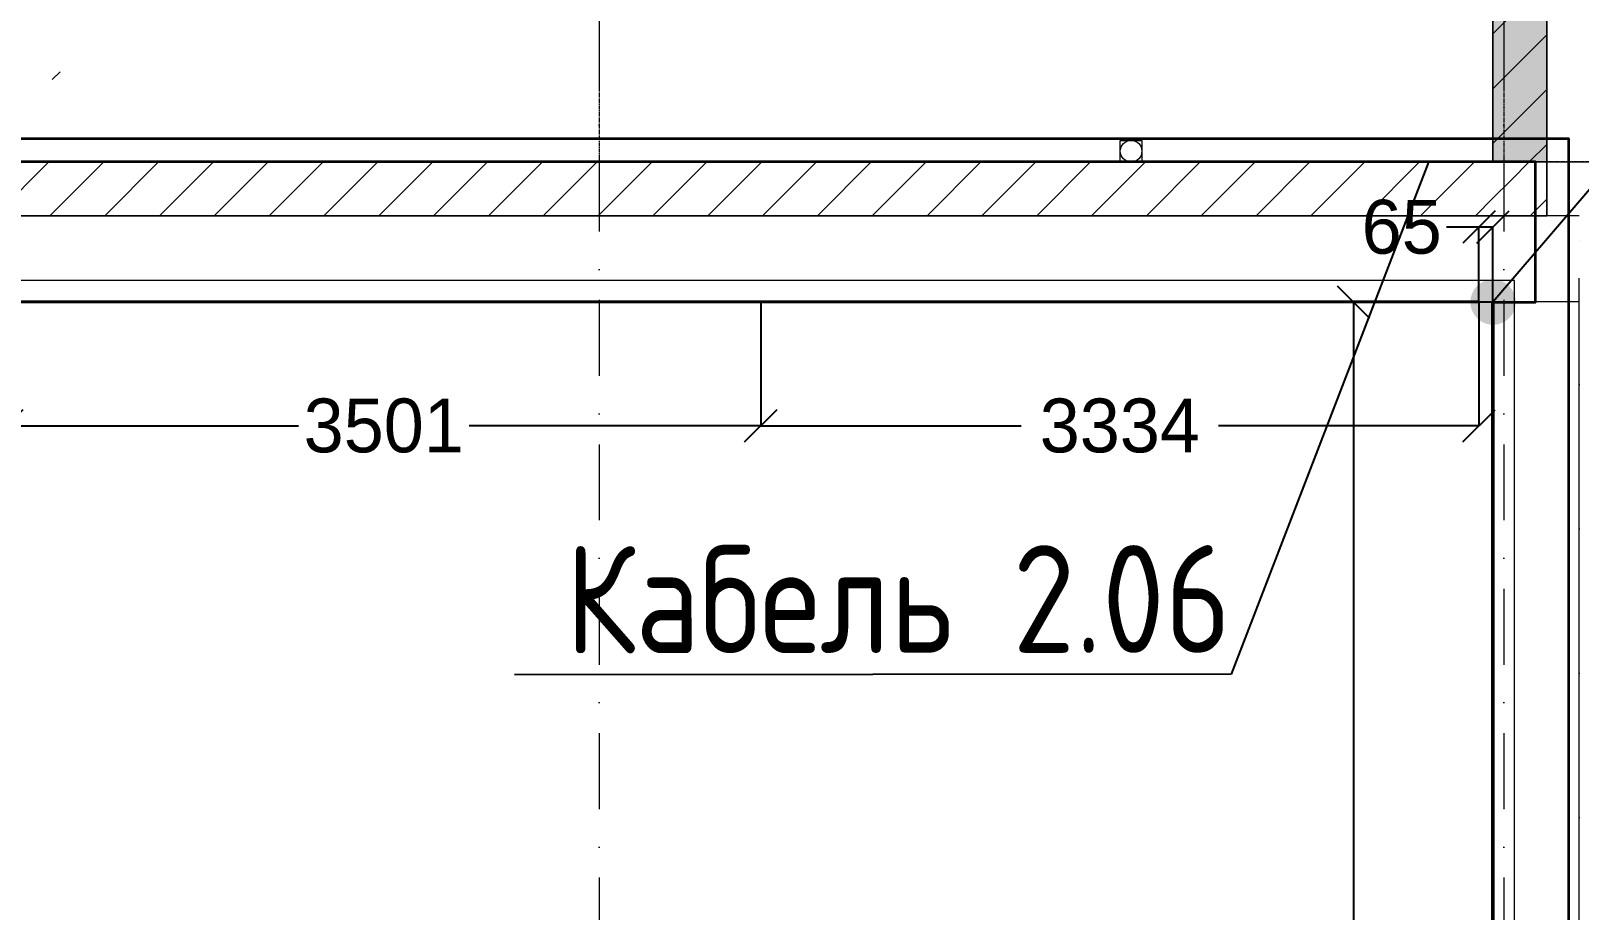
# Model space of a CAD drawing. Header units: millimetres. Extents: x 1499747 to 4230374, y -28481 to 441852.
# Drawn here: x 4025904 to 4033091, y 244928 to 249011 of the extents above; entities that cross this region are included whole.
import ezdxf
from ezdxf import colors
from ezdxf.entities.mleader import LeaderData, LeaderLine
from ezdxf.math import Vec2, Vec3
from ezdxf.xclip import XClip

# ---------------------------------------------------------------- set-up
doc = ezdxf.new("R2010")
doc.units = ezdxf.units.MM
doc.header["$MEASUREMENT"] = 0
doc.header["$XCLIPFRAME"] = 0
for name, pattern in [('CENTER2', [28.575, 19.05, -3.175, 3.175, -3.175]), ('Dot & Dashed', [670.277762, 352.777767, -176.388884, 0, -141.111112]), ('Штрихпунктирная', [670.277762, 352.777767, -176.388884, 0, -141.111112])]:
    doc.linetypes.add(name, pattern=pattern)
doc.layers.add('0_ANNOT_Dimensions', color=7, linetype='Continuous')
doc.layers.add('Чертеж и Рисунок', color=7, linetype='Continuous')
for name, color, linetype, lineweight in [('13 этаж_25_АР 06.03 custom_70_13 этаж_17_Конструктив - Стены Ненесущие Газоблок_Ном._пера__60_Ном._пера__83', 83, 'Continuous', 18), ('13 этаж_25_АР 06.03 custom_70__8 hatch_Ном._пера__8_Ном._пера__8', 8, 'Continuous', 18), ('13 этаж_25_АР 06.03 custom_70__Оси_Ном._пера__8_Ном._пера__8', 8, 'Continuous', 18), ('13 этаж_25_АР 06.03 custom_70_парапет 2_Ном._пера__8_Ном._пера__8', 8, 'Continuous', 18), ('13 этаж_25_АР 06.03 custom_70_Подложк_Ном._пера__1_Ном._пера__1', 1, 'Continuous', 18), ('13 этаж_25_АР 06.03 custom_70_Подложк_Ном._пера__8_Ном._пера__8', 8, 'Continuous', 18), ('13 этаж_25_Конструктив - Перекрытия_Ном._пера__1_Ном._пера__7', 7, 'Continuous', 18), ('13 этаж_25_Конструктив - Стены Ненесущие Газоблок_Ном._пера__169_Ном._пера__83', 83, 'Continuous', 18), ('13 этаж_25_Конструктив - Стены Ненесущие Газоблок_Ном._пера__47_Ном._пера__7', 7, 'Continuous', 18), ('13 этаж_25_Парапет_Ном._пера__20_Ном._пера__1', 1, 'Continuous', 18), ('13 этаж_25_Ребра Навес_Ном._пера__10_Ном._пера__134', 134, 'Continuous', 18), ('13 этаж_25_Ребра Навес_Ном._пера__1_Ном._пера__7', 7, 'Continuous', 18), ('13 этаж_25_Элемент Модели - Оси_Ном._пера__2_Ном._пера__8', 8, 'Continuous', 18), ('FTP Cable', 130, 'Continuous', 30), ('Кабель 2x4mm', 200, 'Continuous', 30), ('Кабель 2х6 mm', 150, 'Continuous', 30), ('ТП', 250, 'Continuous', 30)]:
    doc.layers.add(name, color=color, linetype=linetype, lineweight=lineweight)
doc.styles.add('ISOCPEUR_4', font='isocpeur.ttf', dxfattribs={"width": 0.85, "height": 250})
doc.dimstyles.get("Standard").update_dxf_attribs({"dimtxt": 0.18, "dimasz": 0.18, "dimexe": 0.18, "dimexo": 0.0625, "dimgap": 0.09, "dimtad": 0, "dimtih": 1, "dimtoh": 1, "dimdec": 4, "dimzin": 0, "dimdsep": 46, "dimtxsty": 'Standard', "dimcen": 0.09, "dimadec": 0, "dimazin": 0, "dimtfac": 1, "dimtdec": 4, "dimtofl": 0, "dimtmove": 0, "dimatfit": 3, "dimfxl": 1, "dimtolj": 1, "dimtzin": 0, "dimarcsym": 0})
pattern_1 = [(45, (1162404.69, 34264.05), (-127.2792, 127.2792), [])]

# ---------------------------------------------------------------- blocks, each defined once
blk = doc.blocks.new('Чертеж_4_25', base_point=(1186000, 29700))
at = {"layer": '13 этаж_25_АР 06.03 custom_70_13 этаж_17_Конструктив - Стены Ненесущие Газоблок_Ном._пера__60_Ном._пера__83', "linetype": 'Continuous'}
h = blk.add_hatch(dxfattribs=at)
h.set_pattern_fill('БЛОКИ_БЕТОННЫЕ_ЭФФЕКТИВН_28', color=256, style=0, pattern_type=2)
h.set_pattern_definition([(45, (1174216.5, 34732.52), (-127.2792, 127.2792), [])])
h.paths.add_polyline_path([(1192966.3, 30582.5), (1192766.3, 30582.5), (1192766.3, 30382.5)])
at = {"layer": '13 этаж_25_АР 06.03 custom_70__8 hatch_Ном._пера__8_Ном._пера__8', "linetype": 'Continuous', "true_color": 0xc7c8ca}
h = blk.add_hatch(dxfattribs=at)
h.set_pattern_fill('ANSI36_0046_0019', color=9, style=0, pattern_type=2)
h.set_pattern_definition([(45, (1023281.01, -133771.585), (42.09495, 154.348152), [198.4375, -39.6875, 0, -39.6875])])
h.paths.add_polyline_path([(1199454.5, 30164.1), (1199704.7, 30164.1), (1199704.7, 45914.1), (1199454.5, 45914.1)])
at = {"layer": '13 этаж_25_Конструктив - Стены Ненесущие Газоблок_Ном._пера__169_Ном._пера__83', "linetype": 'Continuous', "true_color": 0xc7c8ca}
h = blk.add_hatch(dxfattribs=at)
h.set_pattern_fill('БЛОКИ_БЕТОННЫЕ_ЭФФЕКТИВН_72', color=9, style=0, pattern_type=2)
h.set_pattern_definition(pattern_1)
h.paths.add_polyline_path([(1199704.5, 30164), (1199704.5, 45964.1), (1199454.5, 45964.1), (1199454.5, 30164)])
h = blk.add_hatch(dxfattribs=at)
h.set_pattern_fill('БЛОКИ_БЕТОННЫЕ_ЭФФЕКТИВН_72', color=9, style=0, pattern_type=2)
h.set_pattern_definition(pattern_1)
h.paths.add_polyline_path([(1181204.5, 29914), (1199454.5, 29914), (1199454.5, 30164), (1181204.5, 30164)])
h = blk.add_hatch(dxfattribs=at)
h.set_pattern_fill('БЛОКИ_БЕТОННЫЕ_ЭФФЕКТИВН_72', color=9, style=0, pattern_type=2)
h.set_pattern_definition(pattern_1)
h.paths.add_polyline_path([(1199704.5, 30164), (1199454.5, 30164), (1199704.5, 29914)])
h = blk.add_hatch(dxfattribs=at)
h.set_pattern_fill('БЛОКИ_БЕТОННЫЕ_ЭФФЕКТИВН_72', color=9, style=0, pattern_type=2)
h.set_pattern_definition(pattern_1)
h.paths.add_polyline_path([(1199454.5, 30164), (1199454.5, 29914), (1199704.5, 29914)])
at = {"layer": '13 этаж_25_АР 06.03 custom_70__Оси_Ном._пера__8_Ном._пера__8', "color": 9, "linetype": 'CENTER2', "true_color": 0xc7c8ca}
for p, q in [((1195304.7, 45914.1), (1195304.7, 30164.1)), ((1199504.7, 45914.1), (1199504.7, 30164.1)), ((1200104.8, 30164.1), (1181204.7, 30164.1))]:
    blk.add_line(p, q, dxfattribs=at)
at = {"layer": '13 этаж_25_АР 06.03 custom_70_парапет 2_Ном._пера__8_Ном._пера__8', "color": 9, "linetype": 'Continuous', "true_color": 0xc7c8ca, "flags": 128}
for points in [[(1199704.5, 30164.1), (1181204.7, 30164.1), (1181204.7, 32314.1), (1169819.7, 32314.1), (1169819.7, 47114.1), (1181154.7, 47114.1), (1181154.7, 46214.1)], [(1199704.5, 30164.1), (1199454.5, 30164.1), (1199454.5, 45914.1)], [(1199704.7, 45914.1), (1199704.7, 30564.1), (1199704.4, 30564.1)], [(1199704.4, 30564), (1199704.6, 30564), (1199704.5, 30164.1)]]:
    blk.add_lwpolyline(points, dxfattribs=at)
at = {"layer": '13 этаж_25_АР 06.03 custom_70_Подложк_Ном._пера__1_Ном._пера__1', "color": 9, "linetype": 'Continuous', "true_color": 0xc7c8ca}
blk.add_circle((1197774.5, 30214.1), 50, dxfattribs=at)
at = {"layer": '13 этаж_25_АР 06.03 custom_70_Подложк_Ном._пера__8_Ном._пера__8', "color": 9, "linetype": 'Continuous', "true_color": 0xc7c8ca, "flags": 128}
for points in [[(1197724.5, 30164.1), (1197724.5, 30264.1), (1197824.5, 30264.1), (1197824.5, 30164.1)], [(1197824.5, 30164.1), (1197724.5, 30164.1)]]:
    blk.add_lwpolyline(points, dxfattribs=at)
at = {"layer": '13 этаж_25_Конструктив - Перекрытия_Ном._пера__1_Ном._пера__7', "linetype": 'Continuous', "flags": 128}
blk.add_lwpolyline([(1169569.7, 32064.1), (1169569.7, 47364.1), (1181404.7, 47364.1), (1181404.7, 46214.1), (1199704.5, 46214.1), (1199704.5, 29914), (1190354.6, 29914), (1180954.5, 29914), (1180954.5, 32064.1)], close=True, dxfattribs=at)
at = {"layer": '13 этаж_25_Конструктив - Стены Ненесущие Газоблок_Ном._пера__47_Ном._пера__7', "color": 9, "linetype": 'Continuous', "true_color": 0xc7c8ca, "flags": 128}
for points in [[(1199454.5, 45964.1), (1199454.5, 30164)], [(1199704.5, 30164), (1199704.5, 45964.1)], [(1199454.5, 30164), (1181204.5, 30164)], [(1199704.5, 29914), (1199704.5, 30164)], [(1180954.5, 29914), (1199704.5, 29914)]]:
    blk.add_lwpolyline(points, dxfattribs=at)
at = {"layer": '13 этаж_25_Парапет_Ном._пера__20_Ном._пера__1', "color": 9, "linetype": 'Continuous', "true_color": 0xc7c8ca}
for p, q in [((1199854.4, 29914), (1180954.5, 29914)), ((1199454.4, 29514), (1180554.5, 29514)), ((1199454.4, 15464.1), (1199454.4, 29514))]:
    blk.add_line(p, q, dxfattribs=at)
at = {"layer": '13 этаж_25_Парапет_Ном._пера__20_Ном._пера__1', "color": 9, "linetype": 'Dot & Dashed', "true_color": 0xc7c8ca}
blk.add_line((1199854.4, 29914), (1180954.5, 29914), dxfattribs=at)
at = {"layer": '13 этаж_25_Ребра Навес_Ном._пера__10_Ном._пера__134', "color": 9, "linetype": 'Dot & Dashed', "true_color": 0xc7c8ca}
for p, q in [((1199854.1, 29914), (1180804.5, 29914)), ((1199854.1, 29914), (1180954.2, 29914)), ((1199854.2, 29914), (1180954.3, 29914)), ((1199854.2, 29914), (1180954.3, 29914)), ((1199854.3, 29914), (1180954.4, 29914)), ((1199854.3, 29914), (1180954.4, 29914)), ((1199854.4, 29914), (1180954.5, 29914)), ((1199854.4, 29914), (1180954.5, 29914)), ((1199854.4, 29914), (1180954.5, 29914)), ((1199854.1, 15864.1), (1199854.1, 29914))]:
    blk.add_line(p, q, dxfattribs=at)
at = {"layer": '13 этаж_25_Ребра Навес_Ном._пера__1_Ном._пера__7', "color": 9, "linetype": 'Continuous', "true_color": 0xc7c8ca}
for p, q in [((1199854.1, 29914), (1180954.2, 29914)), ((1199854.2, 29914), (1180954.3, 29914)), ((1199854.2, 29914), (1180954.3, 29914)), ((1199854.3, 29914), (1180954.4, 29914)), ((1199854.3, 29914), (1180954.4, 29914)), ((1199854.4, 29914), (1180954.5, 29914)), ((1199854.4, 29914), (1180954.5, 29914)), ((1199854.4, 29914), (1180954.5, 29914)), ((1199554.1, 29614), (1180654.2, 29614)), ((1199554.2, 29614), (1180654.3, 29614)), ((1199554.2, 29614), (1180654.3, 29614)), ((1199554.3, 29614), (1180654.4, 29614)), ((1199554.3, 29614), (1180654.4, 29614)), ((1199554.4, 29614), (1180654.5, 29614)), ((1199554.4, 29614), (1180654.5, 29614)), ((1199554.4, 29614), (1180654.5, 29614)), ((1199554.1, 15564.1), (1199554.1, 29614)), ((1199554.2, 15564.1), (1199554.2, 29614)), ((1199554.2, 15564.1), (1199554.2, 29614)), ((1199554.3, 15564.1), (1199554.3, 29614)), ((1199554.3, 15564.1), (1199554.3, 29614)), ((1199554.4, 15564.1), (1199554.4, 29614)), ((1199554.4, 15564.1), (1199554.4, 29614)), ((1199554.4, 15564.1), (1199554.4, 29614)), ((1199554.1, 15564.1), (1199554.1, 29514)), ((1199854.1, 29514), (1199554.1, 29514)), ((1199854.1, 15864.1), (1199854.1, 29514))]:
    blk.add_line(p, q, dxfattribs=at)
at = {"layer": '13 этаж_25_Элемент Модели - Оси_Ном._пера__2_Ном._пера__8', "linetype": 'Штрихпунктирная'}
for p, q in [((1195304.7, 48964.1), (1195304.7, 14064.1)), ((1199504.7, 48964.1), (1199504.7, 14064.1)), ((1159404.7, 30164.1), (1216204.7, 30164.1))]:
    blk.add_line(p, q, dxfattribs=at)
blk = doc.blocks.new('_Oblique')
at = {"color": 0, "linetype": 'ByBlock', "lineweight": -2}
blk.add_line((-0.5, -0.5), (0.5, 0.5), dxfattribs=at)
blk = doc.blocks.new('*D844')
at = {"layer": '0_ANNOT_Dimensions', "color": 0, "lineweight": -2, "transparency": 16777216}
for p, q in [((4032625.7, 248099.6), (4032475.7, 248099.6)), ((4032625.7, 247752.3), (4032625.7, 248099.7)), ((4032690.9, 248099.6), (4032625.7, 248099.6)), ((4032690.9, 247752.3), (4032690.9, 248099.7))]:
    blk.add_line(p, q, dxfattribs=at)
at = {"layer": 'Defpoints', "color": 0, "lineweight": 30, "transparency": 16777216}
for p in [(4032625.7, 248099.6), (4032625.7, 247752.3), (4032690.9, 247752.3)]:
    blk.add_point(p, dxfattribs=at)
at = {"layer": '0_ANNOT_Dimensions', "color": 0, "lineweight": -2, "transparency": 16777216, "xscale": 150, "yscale": 150, "zscale": 150, "rotation": 180}
blk.add_blockref('_Oblique', (4032625.7, 248099.6), dxfattribs=at)
at = {"layer": '0_ANNOT_Dimensions', "color": 0, "lineweight": -2, "transparency": 16777216, "xscale": 150, "yscale": 150, "zscale": 150}
blk.add_blockref('_Oblique', (4032690.9, 248099.6), dxfattribs=at)
at = {"layer": '0_ANNOT_Dimensions', "color": 0, "lineweight": 25, "transparency": 16777216, "insert": (4032267.3, 248099.6), "char_height": 250, "attachment_point": 5}
blk.add_mtext('\\A1;65', dxfattribs=at)
blk = doc.blocks.new('*D845')
at = {"layer": '0_ANNOT_Dimensions', "color": 0, "lineweight": -2, "transparency": 16777216}
for p, q in [((4029291.7, 247752.2), (4029291.7, 247176.7)), ((4032625.7, 247752.2), (4032625.7, 247176.7)), ((4029291.7, 247176.9), (4030500.3, 247176.9)), ((4032625.7, 247176.9), (4031417.1, 247176.9))]:
    blk.add_line(p, q, dxfattribs=at)
at = {"layer": 'Defpoints', "color": 0, "lineweight": 30, "transparency": 16777216}
for p in [(4029291.7, 247752.3), (4032625.7, 247752.3), (4032625.7, 247176.9)]:
    blk.add_point(p, dxfattribs=at)
at = {"layer": '0_ANNOT_Dimensions', "color": 0, "lineweight": -2, "transparency": 16777216, "xscale": 150, "yscale": 150, "zscale": 150, "rotation": 180}
blk.add_blockref('_Oblique', (4029291.7, 247176.9), dxfattribs=at)
at = {"layer": '0_ANNOT_Dimensions', "color": 0, "lineweight": -2, "transparency": 16777216, "xscale": 150, "yscale": 150, "zscale": 150}
blk.add_blockref('_Oblique', (4032625.7, 247176.9), dxfattribs=at)
at = {"layer": '0_ANNOT_Dimensions', "color": 0, "lineweight": 25, "transparency": 16777216, "insert": (4030958.7, 247176.9), "char_height": 250, "attachment_point": 5}
blk.add_mtext('\\A1;3334', dxfattribs=at)
blk = doc.blocks.new('*D846')
at = {"layer": '0_ANNOT_Dimensions', "color": 0, "lineweight": -2, "transparency": 16777216}
for p, q in [((4025791, 247752.2), (4025791, 247176.9)), ((4029291.7, 247752.2), (4029291.7, 247176.9)), ((4025791, 247177), (4027145.4, 247177)), ((4029291.7, 247177), (4027937.3, 247177))]:
    blk.add_line(p, q, dxfattribs=at)
at = {"layer": 'Defpoints', "color": 0, "lineweight": 30, "transparency": 16777216}
for p in [(4025791, 247752.3), (4029291.7, 247752.3), (4029291.7, 247177)]:
    blk.add_point(p, dxfattribs=at)
at = {"layer": '0_ANNOT_Dimensions', "color": 0, "lineweight": -2, "transparency": 16777216, "xscale": 150, "yscale": 150, "zscale": 150, "rotation": 180}
blk.add_blockref('_Oblique', (4025791, 247177), dxfattribs=at)
at = {"layer": '0_ANNOT_Dimensions', "color": 0, "lineweight": -2, "transparency": 16777216, "xscale": 150, "yscale": 150, "zscale": 150}
blk.add_blockref('_Oblique', (4029291.7, 247177), dxfattribs=at)
at = {"layer": '0_ANNOT_Dimensions', "color": 0, "lineweight": 25, "transparency": 16777216, "insert": (4027541.4, 247177), "char_height": 250, "attachment_point": 5}
blk.add_mtext('\\A1;3501', dxfattribs=at)
blk = doc.blocks.new('*D909')
at = {"layer": '0_ANNOT_Dimensions', "color": 0, "lineweight": -2, "transparency": 16777216}
for p, q in [((4032690.9, 247750.9), (4032043.9, 247750.9)), ((4032044, 247750.9), (4032044, 244876)), ((4032044, 241750.9), (4032044, 244625.8)), ((4032690.9, 241750.9), (4032043.9, 241750.9))]:
    blk.add_line(p, q, dxfattribs=at)
at = {"layer": 'Defpoints', "color": 0, "lineweight": 30, "transparency": 16777216}
for p in [(4032690.9, 247750.9), (4032044, 241750.9), (4032690.9, 241750.9)]:
    blk.add_point(p, dxfattribs=at)
at = {"layer": '0_ANNOT_Dimensions', "color": 0, "lineweight": -2, "transparency": 16777216, "xscale": 150, "yscale": 150, "zscale": 150}
for p, rotation in [((4032044, 247750.9), 90), ((4032044, 241750.9), 270)]:
    blk.add_blockref('_Oblique', p, dxfattribs=dict(at, rotation=rotation))
at = {"layer": '0_ANNOT_Dimensions', "color": 0, "lineweight": 25, "transparency": 16777216, "insert": (4032044, 244750.9), "char_height": 250, "attachment_point": 5}
blk.add_mtext('\\A1;6000', dxfattribs=at)

msp = doc.modelspace()

# ---------------------------------------------------------------- block references
at = {"layer": 'Чертеж и Рисунок', "linetype": 'Continuous'}
ref = msp.add_blockref('Чертеж_4_25', (4019236.496, 247938.20629), dxfattribs=at)
XClip(ref).set_block_clipping_path([(1144000, 0), (1228000, 59400.0000000006)])

# ---------------------------------------------------------------- next in the draw order: hatches: boundary and pattern name
at = {"layer": 'Кабель 2x4mm', "lineweight": 30, "true_color": 0xcd2027}
h = msp.add_hatch(color=242, dxfattribs=at)
h.dxf.hatch_style = 1
h.paths.add_polyline_path([(4032797.13001, 247751.58675, 1), (4032586.02514, 247751.58675, 1)])

# ---------------------------------------------------------------- next in the draw order: linework, layer by layer
at = {"layer": 'FTP Cable', "lineweight": 35}
for points in [[(4032690.9241, 247750.96008), (4032888.29026, 247750.96008), (4032888.29026, 248402.32575), (4018488.0647, 248402.32575), (4018488.0647, 248632.14823), (4022740.39126, 248632.14823), (4022740.39126, 255576.11818), (4033097.0451, 255576.11818), (4033097.0451, 258375.79432), (4030563.65787, 258375.79432), (4030563.65787, 262116.64864), (4029091.04271, 262116.64864)], [(4029091.04271, 262167.82358), (4030634.27925, 262167.82358), (4030634.27925, 258420.31237), (4033174.80445, 258420.31237), (4033174.80445, 255491.84714), (4022860.9941, 255491.84714), (4022860.9941, 248565.7343), (4018588.00234, 248565.7343), (4018588.00234, 248511.885), (4033041.13239, 248511.885), (4033041.13239, 233930.77715), (4032690.9241, 233700.96184)]]:
    msp.add_lwpolyline(points, dxfattribs=at)
at = {"layer": 'Кабель 2х6 mm', "color": 32, "lineweight": 40, "true_color": 0xcd6928}
msp.add_lwpolyline([(4025791.01176, 247752.25612), (4029291.71176, 247752.25612)], dxfattribs=at)
at = {"layer": 'Кабель 2х6 mm', "color": 31, "lineweight": 40, "true_color": 0xfecc66}
msp.add_lwpolyline([(4029291.71176, 247752.25612), (4032625.71176, 247752.25612)], dxfattribs=at)
at = {"layer": 'Кабель 2х6 mm', "color": 116, "lineweight": 50, "true_color": 0x136734}
msp.add_lwpolyline([(4032690.9241, 241750.91803), (4032690.9241, 247750.91803)], dxfattribs=at)

# ---------------------------------------------------------------- next in the draw order: dimensions: what is measured, and where the dimension line sits
at = {"layer": '0_ANNOT_Dimensions', "color": 244, "lineweight": 25, "true_color": 0x991b1e}
dim = msp.add_linear_dim(base=(4032625.71176, 248099.56742), p1=(4032690.9241, 247752.25522), p2=(4032625.71176, 247752.25612), dimstyle='Standard', override={"dimtxt": 250, "dimasz": 150, "dimdec": 0, "dimblk1": 'Oblique', "dimblk2": 'Oblique', "dimsah": 1}, dxfattribs=at)
dim.commit()
dim.dimension.update_dxf_attribs({"geometry": '*D844', "text_midpoint": (4032267.28842, 248099.56742), "dimtype": 160})
at = {"layer": '0_ANNOT_Dimensions', "lineweight": 25}
dim = msp.add_linear_dim(base=(4032044.03567, 241750.91803), p1=(4032690.9241, 247750.91803), p2=(4032690.9241, 241750.91803), angle=90, dimstyle='Standard', override={"dimtxt": 250, "dimasz": 150, "dimdec": 0, "dimblk1": 'Oblique', "dimblk2": 'Oblique', "dimsah": 1}, dxfattribs=at)
dim.commit()
dim.dimension.update_dxf_attribs({"geometry": '*D909', "text_midpoint": (4032044.03567, 244750.91803)})
for base, p1, p2, picture, middle in [((4029291.71176, 247177.03756), (4025791.01176, 247752.25612), (4029291.71176, 247752.25612), '*D846', (4027541.36176, 247177.03756)), ((4032625.71176, 247176.85756), (4029291.71176, 247752.25612), (4032625.71176, 247752.25612), '*D845', (4030958.71176, 247176.85756))]:
    dim = msp.add_linear_dim(base=base, p1=p1, p2=p2, dimstyle='Standard', override={"dimtxt": 250, "dimasz": 150, "dimdec": 0, "dimblk1": 'Oblique', "dimblk2": 'Oblique', "dimsah": 1}, dxfattribs=at)
    dim.commit()
    dim.dimension.update_dxf_attribs({"geometry": picture, "text_midpoint": middle})

# ---------------------------------------------------------------- next in the draw order: leaders
at = {"layer": 'ТП', "lineweight": 30}
ml = msp.add_multileader_mtext('Standard', dxfattribs=at)
ml.set_content('(Ввод питания и UTP )', color=256, style='ISOCPEUR_4')
ml.set_leader_properties()
ml.build(insert=Vec2(0, 0))
ml.multileader.update_dxf_attribs({"text_right_attachment_type": 6, "dogleg_length": 0.00000000013, "arrow_head_size": 0.18})
ctx = ml.context
ctx.base_point, ctx.char_height, ctx.arrow_head_size, ctx.landing_gap_size, ctx.plane_origin = Vec3(4034165.81593, 249474.99823), 500, 0.18, 0.09, Vec3(4042355.60895, 254506.52007)
ctx.right_attachment, ctx.text_align_type = 6, 2
notes = []
notes.append((ctx, [(0, (1, 1, 0), (4034165.81593, 249474.99823), (1, 0), 0.00000000013, [(0, [(4032690.9241, 247752.25522)], 0, [])])]))
ctx.mtext.insert, ctx.mtext.alignment, ctx.mtext.flow_direction = Vec3(4040200.90593, 249749.99823), 3, 5
ml = msp.add_multileader_mtext('Standard', dxfattribs=at)
ml.set_content('Кабель 2.06', color=256, style='ISOCPEUR_4')
ml.set_leader_properties()
ml.build(insert=Vec2(0, 0))
ml.multileader.update_dxf_attribs({"text_right_attachment_type": 6, "dogleg_length": 0.36, "arrow_head_size": 0.18})
ctx = ml.context
ctx.base_point, ctx.char_height, ctx.arrow_head_size, ctx.landing_gap_size, ctx.plane_origin, ctx.plane_x_axis, ctx.plane_y_axis = Vec3(4028415.68234, 246371.13688), 500, 0.18, 0.09, Vec3(4038681.19208, 248116.23694), Vec3(0.9999997664, 0.0006834744), Vec3(-0.0006834744, 0.9999997664)
ctx.right_attachment, ctx.text_align_type = 6, 2
notes.append((ctx, [(1, (1, 1, 0), (4031476.10084, 246023.22852), (-0.9999997664, -0.0006834744), 0.00000000013, [(0, [(4032391.54684, 248402.25705)], 0, [])])]))
ctx.mtext.insert, ctx.mtext.text_direction, ctx.mtext.rotation, ctx.mtext.width, ctx.mtext.alignment, ctx.mtext.flow_direction = Vec3(4031475.60076, 246623.22831), Vec3(0.9999997664, 0.0006834744), 0.0006834744, 3333.2408404, 3, 5
for ctx, leaders in notes:
    for number, flags, end, landing, length, lines in leaders:
        leader = LeaderData()
        leader.index, (leader.has_last_leader_line, leader.has_dogleg_vector, leader.attachment_direction) = number, flags
        leader.last_leader_point, leader.dogleg_vector, leader.dogleg_length = Vec3(end), Vec3(landing), length
        for number, points, colour, breaks in lines:
            line = LeaderLine()
            line.index, line.vertices, line.color, line.breaks = number, Vec3.list(points), colors.encode_raw_color(colour), breaks
            leader.lines.append(line)
        ctx.leaders.append(leader)

doc.saveas('drawing.dxf')
